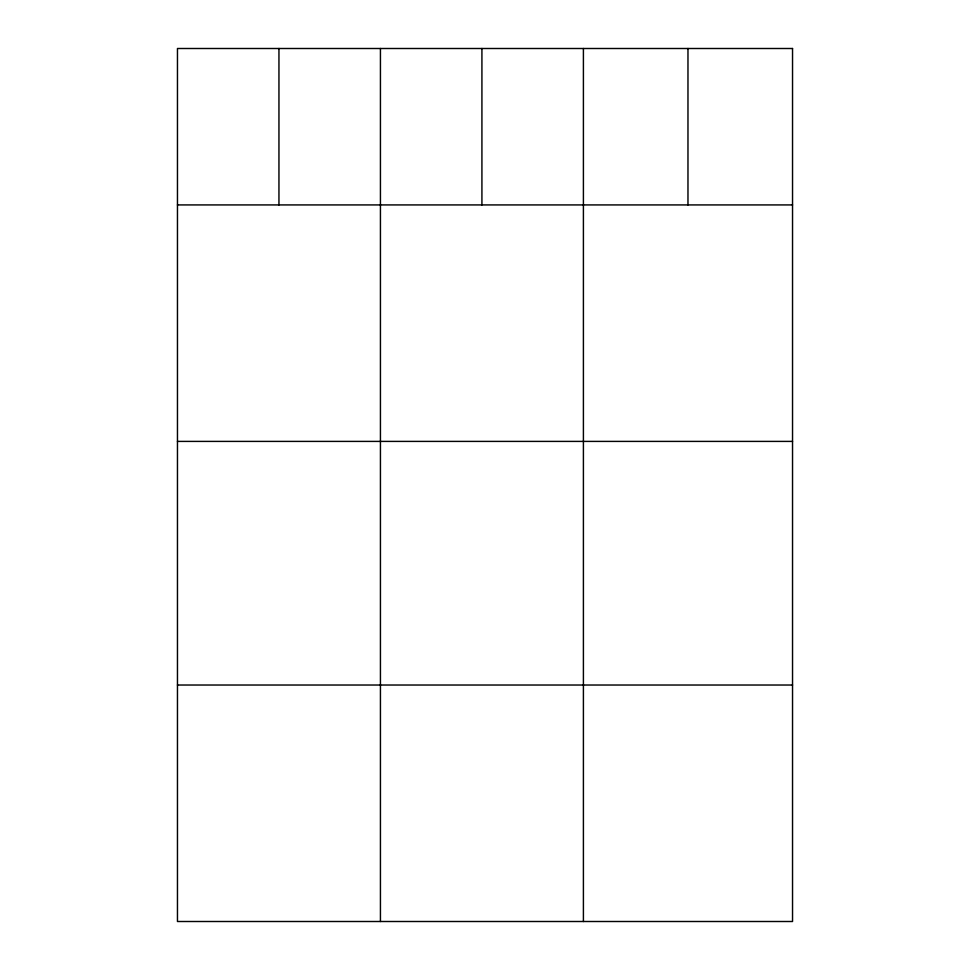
<?xml version="1.0" encoding="UTF-8"?>
<svg xmlns="http://www.w3.org/2000/svg" width="970" height="970" viewBox="0 0 970 970"><rect width="100%" height="100%" fill="white"/><g stroke="black" fill="none" stroke-linecap="round" stroke-linejoin="round"><path stroke-width="1.45" d="M177.462 204.925L792.538 204.925M177.462 441.399L792.538 441.399M177.462 685.026L792.538 685.026M687.972 48.5L687.972 204.925M583.406 48.5L583.406 921.5M481.92 48.5L481.92 204.925M380.434 48.5L380.434 921.5M278.948 48.5L278.948 204.925M792.538 48.5L177.462 48.5L177.462 921.5L792.538 921.5L792.538 48.5"/></g></svg>
